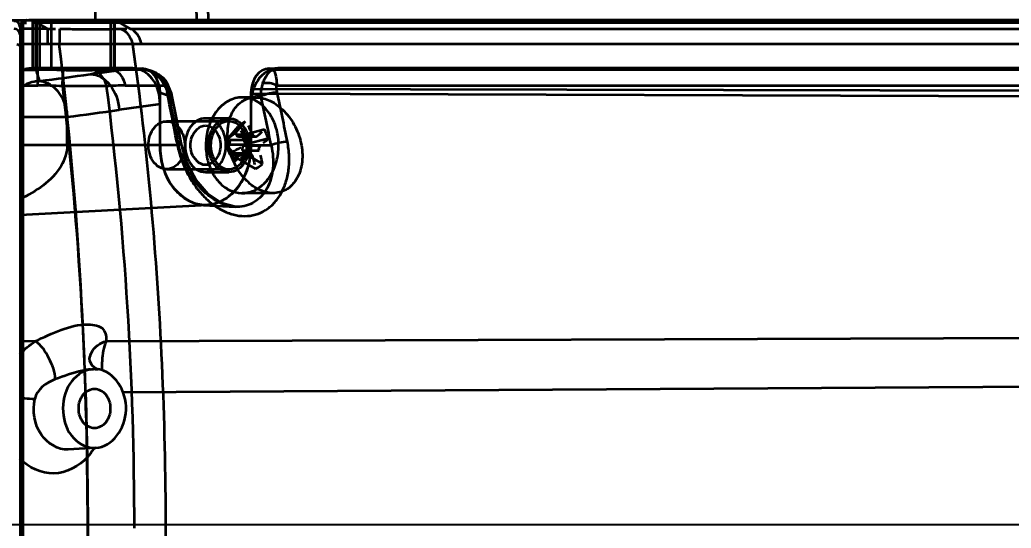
# Model space of a CAD drawing. Header units: millimetres. Extents: x 4086 to 8300, y 123 to 1549.
# Drawn here: x 7037.76 to 7056.4, y 666.02 to 675.58 of the extents above; entities that cross this region are included whole.
import ezdxf

# ---------------------------------------------------------------- set-up
doc = ezdxf.new("R2010")
doc.units = ezdxf.units.MM
doc.linetypes.add('PHANTOM', pattern=[0.8, 0.45, -0.05, 0.1, -0.05, 0.1, -0.05])
doc.layers.add('中心线', color=7, linetype='Continuous')
doc.layers.add('标注', color=7, linetype='Continuous', lineweight=25)
doc.layers.add('粗线', color=7, linetype='PHANTOM', lineweight=35)
doc.styles.get("Standard").update_dxf_attribs({"font": 'simsun.ttc'})
doc.dimstyles.new('直线标注', dxfattribs={"dimtxt": 7, "dimasz": 3, "dimexe": 1.25, "dimexo": 0.625, "dimtad": 1, "dimlfac": 4, "dimdsep": 46, "dimtxsty": 'Standard', "dimcen": 2.5, "dimadec": 0, "dimazin": 0, "dimtm": 1e-09, "dimtfac": 1, "dimtmove": 0, "dimatfit": 3, "dimfxl": 1, "dimarcsym": 0})

# ---------------------------------------------------------------- blocks, each defined once
blk = doc.blocks.new('*D2423')
at = {"layer": 'Defpoints', "color": 0}
for p in [(7014.893, 755.231), (7072.751, 755.231), (7072.751, 666.726)]:
    blk.add_point(p, dxfattribs=at)
at = {"layer": '标注', "color": 0, "lineweight": -2}
for p, q in [((7014.893, 755.856), (7014.893, 756.481)), ((7072.751, 667.351), (7072.751, 756.481)), ((7017.893, 755.231), (7069.751, 755.231))]:
    blk.add_line(p, q, dxfattribs=at)
at = {"layer": '标注', "color": 0}
for points in [[(7017.893, 755.731), (7017.893, 754.731), (7014.893, 755.231)], [(7069.751, 754.731), (7069.751, 755.731), (7072.751, 755.231)]]:
    blk.add_solid(points, dxfattribs=at)
at = {"layer": '标注', "color": 0, "insert": (7043.822, 759.356), "char_height": 7, "attachment_point": 5}
blk.add_mtext('254.5', dxfattribs=at)

msp = doc.modelspace()

# ---------------------------------------------------------------- linework, layer by layer
at = {"layer": '中心线'}
msp.add_line((6728.7296, 666.08595), (7100.33841, 666.08595), dxfattribs=at)
at = {"layer": '粗线', "linetype": 'Continuous'}
for p, q in [((7039.17995, 675.57135), (7039.17995, 691.66812)), ((7021.38053, 675.57205), (7038.10491, 675.572)), ((7037.7625, 675.44101), (7037.7625, 656.59523)), ((7037.77263, 675.48561), (7037.77263, 656.55063)), ((7037.81763, 656.50666), (7037.81763, 675.52958)), ((7037.99692, 675.52478), (7069.24139, 675.52478)), ((7037.99692, 675.52476), (7037.99766, 674.65956)), ((7038.58876, 675.56953), (7038.00464, 675.56979)), ((7038.08103, 675.56879), (7038.00469, 675.56876)), ((7038.27679, 675.40839), (7038.00469, 675.56876)), ((7038.05454, 675.57205), (7038.05454, 674.66819)), ((7038.07964, 674.65979), (7038.07964, 675.5248)), ((7039.50392, 675.56881), (7038.08103, 675.56879)), ((7038.10491, 675.5726), (7038.13476, 675.57254)), ((7038.13476, 675.57254), (7038.20824, 675.57241)), ((7038.13476, 674.66793), (7038.13476, 675.57195)), ((7038.20824, 675.57241), (7038.28153, 675.57229)), ((7038.28153, 675.57229), (7038.35346, 675.57221)), ((7038.35465, 674.66795), (7038.35465, 675.57176)), ((7039.55305, 675.56978), (7038.58876, 675.56953)), ((7039.47017, 675.5248), (7039.47017, 674.65977)), ((7039.4706, 674.66784), (7039.4706, 675.57191)), ((7039.47064, 675.57133), (7039.49439, 675.57134)), ((7039.53786, 675.57199), (7039.4946, 675.57195)), ((7069.22137, 675.57129), (7039.53786, 675.57129)), ((7039.53786, 674.66785), (7039.53786, 675.57129)), ((7039.53903, 675.52477), (7039.53903, 674.65956)), ((7039.55297, 675.56978), (7069.27073, 675.56979)), ((7039.5591, 675.5688), (7039.83126, 675.40839)), ((7069.27703, 675.56876), (7039.55917, 675.56875)), ((7038.27679, 675.40839), (7037.81763, 675.40839)), ((7038.27679, 675.40839), (7038.27679, 675.12038)), ((7039.83126, 675.40839), (7070.01402, 675.40839)), ((7038.27679, 675.12038), (7037.81763, 675.12039)), ((7070.22715, 675.12039), (7040.04439, 675.12039)), ((7038.05317, 674.66798), (7038.07702, 674.66796)), ((7038.05529, 674.66221), (7038.05317, 674.66798)), ((7038.05529, 674.66221), (7038.07702, 674.66796)), ((7038.13475, 674.66849), (7038.07724, 674.66855)), ((7038.35464, 674.66836), (7038.13523, 674.66848)), ((7039.88252, 674.66742), (7038.35464, 674.66836)), ((7039.08394, 674.55461), (7039.88252, 674.66742)), ((7042.60967, 674.66631), (7042.55596, 674.66263)), ((7042.61592, 674.66762), (7042.55662, 674.65838)), ((7069.22137, 674.66631), (7042.60967, 674.66631)), ((7037.80612, 674.6363), (7038.09469, 674.6363)), ((7038.07964, 674.65979), (7037.99766, 674.65956)), ((7038.05498, 674.6597), (7038.09469, 674.6363)), ((7038.09469, 674.34007), (7038.09469, 674.6363)), ((7039.48509, 674.6597), (7040.05441, 674.65956)), ((7039.5248, 674.6363), (7039.48579, 674.65929)), ((7040.12104, 674.6363), (7039.5248, 674.6363)), ((7040.05441, 674.65956), (7040.12104, 674.6363)), ((7040.24057, 674.60979), (7040.14011, 674.64486)), ((7042.44396, 674.65956), (7069.28866, 674.65975)), ((7042.51627, 674.6363), (7042.44396, 674.65956)), ((7069.39644, 674.6363), (7042.51627, 674.6363)), ((7037.77263, 674.34005), (7038.09469, 674.34006)), ((7039.73978, 674.34007), (7040.47789, 674.34007)), ((7040.60937, 674.18823), (7040.53086, 674.38637)), ((7042.58939, 674.34007), (7069.61143, 674.34007)), ((7040.56502, 674.14278), (7040.39411, 674.20245)), ((7040.39411, 673.21812), (7040.39411, 674.20245)), ((7042.19559, 674.11812), (7041.93983, 674.11812)), ((7042.10426, 674.20245), (7042.28973, 674.14278)), ((7042.10426, 674.20245), (7042.10426, 673.21812)), ((7065.55122, 674.1075), (7042.12754, 674.18595)), ((7042.15813, 674.2756), (7065.75494, 674.22705)), ((7040.39411, 673.99199), (7039.6237, 673.88279)), ((7040.39411, 673.21812), (7040.39411, 673.99199)), ((7042.10426, 673.99172), (7042.10426, 673.21812)), ((7037.7625, 673.75129), (7038.64822, 673.75129)), ((7038.64822, 673.21812), (7038.64822, 673.75129)), ((7040.51811, 673.66812), (7041.68783, 673.66812)), ((7041.24918, 673.72437), (7041.68783, 673.72437)), ((7041.68139, 673.35992), (7041.86488, 673.57063)), ((7041.9978, 673.66349), (7041.81431, 673.45277)), ((7041.93266, 673.61857), (7041.86488, 673.57063)), ((7041.9978, 673.66349), (7041.93266, 673.61857)), ((7041.68139, 673.35992), (7041.81431, 673.45277)), ((7041.81431, 673.45277), (7041.83092, 673.4116)), ((7042.13983, 673.4116), (7041.83092, 673.4116)), ((7042.18692, 673.37576), (7041.87624, 673.37576)), ((7041.9003, 673.38364), (7041.93158, 673.4055)), ((7041.9003, 673.38364), (7042.20921, 673.38364)), ((7041.93158, 673.4055), (7042.36027, 673.51738)), ((7041.93158, 673.4055), (7042.00216, 673.23062)), ((7040.39411, 673.21812), (7037.7625, 673.21812)), ((7040.74374, 673.21812), (7040.39411, 673.21812)), ((7041.64546, 673.20562), (7041.67675, 673.22748)), ((7041.75383, 673.09374), (7041.64546, 673.20562)), ((7041.71603, 673.03074), (7041.64546, 673.20562)), ((7041.98566, 673.22748), (7041.67675, 673.22748)), ((7041.698, 673.31875), (7041.68139, 673.35992)), ((7041.698, 673.31875), (7042.00692, 673.31875)), ((7042.00216, 673.23062), (7041.97087, 673.20876)), ((7042.27978, 673.20876), (7041.97087, 673.20876)), ((7042.43085, 673.3425), (7042.00216, 673.23062)), ((7042.10426, 673.21812), (7042.48367, 673.21812)), ((7041.74732, 673.0526), (7041.71603, 673.03074)), ((7041.71603, 673.03074), (7041.82441, 672.91886)), ((7041.74732, 673.0526), (7042.05624, 673.0526)), ((7041.75383, 673.09374), (7041.7899, 673.0055)), ((7042.08207, 673.06048), (7041.77138, 673.06048)), ((7041.7899, 673.0055), (7041.82441, 672.91886)), ((7042.12561, 673.02464), (7041.8167, 673.02464)), ((7041.83331, 672.98347), (7041.8167, 673.02464)), ((7041.96623, 673.07632), (7041.83331, 672.98347)), ((7041.94961, 673.11749), (7042.25853, 673.11749)), ((7041.94961, 673.11749), (7041.96623, 673.07632)), ((7041.96623, 673.07632), (7042.3198, 672.86561)), ((7042.18688, 672.77276), (7041.83331, 672.98347)), ((7040.51811, 672.76812), (7041.68783, 672.76812)), ((7041.24918, 672.71187), (7041.68783, 672.71187)), ((7042.51944, 672.31812), (7041.93983, 672.31812)), ((7041.28411, 672.09406), (7037.7625, 671.90466)), ((7041.21426, 672.09406), (7041.81113, 672.06196)), ((7038.04655, 669.53178), (7037.7625, 669.53086)), ((7039.38008, 669.53684), (7059.41378, 669.60616)), ((7039.07031, 669.20154), (7039.07052, 669.2032)), ((7039.07499, 669.16206), (7039.07031, 669.20154)), ((7039.20249, 669.00841), (7039.22949, 669.00518)), ((7059.13593, 668.69092), (7039.69083, 668.56673)), ((7039.18927, 667.527), (7038.66847, 667.49663))]:
    msp.add_line(p, q, dxfattribs=at)
for points in [[(7038.00415, 675.56974), (7037.93008, 675.56708), (7037.86802, 675.55877), (7037.82274, 675.54608), (7037.78954, 675.52536), (7037.77263, 675.48551)], [(7038.00469, 675.56876), (7038.00287, 675.56636), (7038.00005, 675.55013), (7037.99692, 675.52476)], [(7039.53903, 675.52478), (7039.53928, 675.54998), (7039.54704, 675.56652), (7039.55917, 675.56875)], [(7037.81763, 675.40839), (7037.79513, 675.4025), (7037.77866, 675.38641), (7037.77263, 675.36442)], [(7037.81763, 675.12039), (7037.79513, 675.11835), (7037.77866, 675.1128), (7037.77263, 675.10522)], [(7037.80612, 674.6363), (7037.78778, 674.6266), (7037.77645, 674.6122), (7037.77263, 674.59256)], [(7040.53083, 674.38636), (7040.49703, 674.43415), (7040.45856, 674.47662), (7040.4169, 674.51353), (7040.37296, 674.54517), (7040.32755, 674.57185), (7040.28153, 674.59381), (7040.23681, 674.611)], [(7040.78914, 673.2581), (7040.70197, 673.72448), (7040.60937, 674.1882)], [(7041.9003, 673.38364), (7041.87515, 673.37577), (7041.85036, 673.38498), (7041.83092, 673.4116)], [(7042.20921, 673.38364), (7042.18514, 673.3758), (7042.15978, 673.38603), (7042.13983, 673.4116)], [(7042.39864, 673.43074), (7042.38653, 673.45982), (7042.37374, 673.4887), (7042.36027, 673.51738)], [(7042.43085, 673.3425), (7042.42081, 673.37207), (7042.41007, 673.40149), (7042.39864, 673.43074)], [(7041.81197, 672.06191), (7041.55274, 672.1298), (7041.29966, 672.30003), (7041.07244, 672.56178), (7040.89375, 672.897), (7040.78911, 673.25816)], [(7041.698, 673.31875), (7041.70398, 673.28567), (7041.69699, 673.25306), (7041.67675, 673.22748)], [(7041.94961, 673.11749), (7041.94364, 673.15057), (7041.95063, 673.18318), (7041.97087, 673.20876)], [(7042.00692, 673.31875), (7042.01471, 673.28468), (7042.00694, 673.2513), (7041.98566, 673.22748)], [(7042.25853, 673.11749), (7042.25441, 673.15156), (7042.26218, 673.18494), (7042.27978, 673.20876)], [(7041.74732, 673.0526), (7041.77246, 673.06047), (7041.79725, 673.05127), (7041.8167, 673.02464)], [(7042.05624, 673.0526), (7042.08398, 673.06044), (7042.10934, 673.05021), (7042.12561, 673.02464)], [(7042.18688, 672.77276), (7042.21042, 672.78738), (7042.23343, 672.80235), (7042.25588, 672.81767)], [(7042.25588, 672.81767), (7042.27776, 672.83332), (7042.29907, 672.84931), (7042.3198, 672.86561)], [(7039.21035, 669.00747), (7039.17384, 669.02465), (7039.11337, 669.0816), (7039.07499, 669.16206)]]:
    msp.add_lwpolyline(points, dxfattribs=at)
for centre, radius, start, end in [((6670.17995, 666.01812), 371.25, 1.4743765, 3.9262217), ((6670.03379, 666.01537), 371.17512, 1.4754052, 2.726668), ((7037.65, 675.44101), 0.1125, 0, 90), ((7039.52414, 658.55158), 17.01724, 89.882361, 90.066061), ((7038.27656, 664.23917), 10.88121, 88.827462, 89.998769), ((7040.04431, 668.8921), 6.22829, 89.999273, 91.549902), ((7038.12528, 663.96565), 10.67069, 87.575055, 90.164239), ((7028.48823, 748.58441), 74.78422, 277.4030014, 278.1452985), ((7039.50063, 668.43238), 6.20396, 89.776831, 93.180975), ((7038.09361, 664.24567), 10.0944, 87.361745, 89.993867), ((7038.11122, 674.04994), 0.37383, 83.923472, 88.042462), ((7038.97577, 599.03748), 75.29309, 89.6849585, 90.3177191), ((6974.53549, 666.08918), 65.3755, 359.9377237, 7.2410587), ((7039.73953, 668.61843), 5.72164, 89.99742, 93.504424), ((7002.7869, 666.43233), 38.5347, 10.237, 11.649514), ((7003.13664, 666.42895), 38.21501, 10.233321, 11.645354), ((7007.59203, 666.38251), 35.55492, 11.084406, 12.606934), ((7007.58403, 666.38589), 35.87469, 11.080748, 12.602804), ((7029.13056, 748.03432), 74.89029, 277.3013532, 278.0544141)]:
    msp.add_arc(centre, radius, start, end, dxfattribs=at)
for centre, major_axis, start_param, end_param in [((7040.05187, 674.19903), (0.00567, 0.46051), -1.5542254, 0.00915027), ((7042.4465, 674.19903), (-0.00567, 0.46051), -0.00915027, 1.5542254)]:
    msp.add_ellipse(centre, major_axis=major_axis, ratio=0.7430698, start_param=start_param, end_param=end_param, dxfattribs=at)
for points, knots in [([(7037.75664, 675.47044), (7037.75848, 675.46567), (7037.76139, 675.456), (7037.7625, 675.44594), (7037.7625, 675.44101)], [0, 0, 0, 0, 0.50929094, 1, 1, 1, 1]), ([(7038.35464, 675.57218), (7038.45532, 675.57202), (7038.82732, 675.57144), (7039.19932, 675.57124), (7039.47064, 675.57133)], [0, 0, 0, 0, 0.27065082, 1, 1, 1, 1]), ([(7038.50743, 675.4067), (7038.50676, 675.39435), (7038.50342, 675.29816), (7038.50114, 675.20196), (7038.49924, 675.11811)], [0, 0, 0, 0, 0.12849681, 1, 1, 1, 1]), ([(7038.50743, 675.4067), (7038.61064, 675.4049), (7038.993, 675.40001), (7039.37549, 675.40034), (7039.65459, 675.4067)], [0, 0, 0, 0, 0.26993886, 1, 1, 1, 1]), ([(7039.65459, 675.4067), (7039.70806, 675.3896), (7039.81041, 675.30315), (7039.85916, 675.18487), (7039.87584, 675.11811)], [0, 0, 0, 0, 0.4492467, 1, 1, 1, 1]), ([(7040.04439, 675.12039), (7040.029, 675.18653), (7039.98312, 675.30392), (7039.88362, 675.39086), (7039.83126, 675.40839)], [0, 0, 0, 0, 0.55151219, 1, 1, 1, 1]), ([(7037.7625, 675.08246), (7037.7625, 675.09059), (7037.73791, 675.1054), (7037.71837, 675.11103), (7037.70412, 675.11422)], [0, 0, 0, 0, 0.35755093, 1, 1, 1, 1]), ([(7039.87589, 675.1181), (7039.73773, 675.11896), (7039.44378, 675.12073), (7038.98491, 675.12059), (7038.66419, 675.11888), (7038.49929, 675.11811)], [0, 0, 0, 0, 0.30107512, 0.64062351, 1, 1, 1, 1]), ([(7038.49929, 656.91813), (7038.86478, 659.93478), (7039.20313, 666.01827), (7038.86474, 672.10176), (7038.49929, 675.11811)], [0, 0, 0, 0, 0.50002461, 1, 1, 1, 1]), ([(7039.87588, 675.11811), (7040.01463, 674.13091), (7040.24434, 672.12779), (7040.45035, 669.09129), (7040.49619, 667.04534), (7040.49618, 666.01812)], [0, 0, 0, 0, 0.32765358, 0.66238117, 1, 1, 1, 1]), ([(7040.39411, 673.99199), (7040.39411, 674.15878), (7040.31908, 674.47764), (7040.02009, 674.66783), (7039.88243, 674.66785)], [0, 0, 0, 0, 0.54783485, 1, 1, 1, 1]), ([(7039.48579, 674.65929), (7039.34006, 674.66024), (7039.03724, 674.66119), (7038.56852, 674.66105), (7038.24554, 674.66032), (7038.07964, 674.65979)], [0, 0, 0, 0, 0.3109199, 0.64606662, 1, 1, 1, 1]), ([(7038.55825, 674.32937), (7038.56053, 674.37501), (7038.56643, 674.47413), (7038.57031, 674.57354), (7038.57676, 674.62679)], [0, 0, 0, 0, 0.46002603, 1, 1, 1, 1]), ([(7039.15637, 674.62679), (7039.09834, 674.62356), (7038.97458, 674.61981), (7038.7813, 674.62004), (7038.64619, 674.62385), (7038.57676, 674.62679)], [0, 0, 0, 0, 0.3007669, 0.64043978, 1, 1, 1, 1]), ([(7039.08394, 674.55461), (7039.22189, 674.55391), (7039.51787, 674.36173), (7039.61268, 674.05107), (7039.6237, 673.88283)], [0, 0, 0, 0, 0.45002207, 1, 1, 1, 1]), ([(7039.38979, 674.32937), (7039.37758, 674.37702), (7039.33292, 674.49754), (7039.23311, 674.60371), (7039.15637, 674.62679)], [0, 0, 0, 0, 0.38033656, 1, 1, 1, 1]), ([(7039.5248, 674.6363), (7039.57823, 674.61841), (7039.67947, 674.52859), (7039.72493, 674.408), (7039.73978, 674.34007)], [0, 0, 0, 0, 0.44761823, 1, 1, 1, 1]), ([(7040.47789, 674.34007), (7040.4572, 674.38848), (7040.4001, 674.48092), (7040.27518, 674.58489), (7040.17331, 674.62536), (7040.12104, 674.6363)], [0, 0, 0, 0, 0.3290766, 0.66617877, 1, 1, 1, 1]), ([(7040.12104, 674.6363), (7040.1761, 674.63053), (7040.28382, 674.60239), (7040.41999, 674.51232), (7040.48361, 674.42564), (7040.50614, 674.37973)], [0, 0, 0, 0, 0.34537992, 0.68097557, 1, 1, 1, 1]), ([(7042.32423, 674.37973), (7042.33974, 674.42254), (7042.38399, 674.51795), (7042.45561, 674.61931), (7042.51627, 674.6363)], [0, 0, 0, 0, 0.4195622, 1, 1, 1, 1]), ([(7042.51627, 674.6363), (7042.5607, 674.59905), (7042.57943, 674.48345), (7042.58894, 674.38486), (7042.58939, 674.34007)], [0, 0, 0, 0, 0.56415616, 1, 1, 1, 1]), ([(7038.15079, 674.42167), (7038.21298, 674.41506), (7038.49601, 674.30891), (7038.63483, 673.97999), (7038.64822, 673.75129)], [0, 0, 0, 0, 0.21444397, 1, 1, 1, 1]), ([(7038.55849, 674.32938), (7038.71588, 672.98295), (7038.95574, 670.21584), (7039.07436, 666.01812), (7038.95574, 661.8204), (7038.71588, 659.05329), (7038.55849, 657.70686)], [0, 0, 0, 0, 0.24408927, 0.50000002, 0.75591078, 1, 1, 1, 1]), ([(7040.47789, 674.34007), (7040.48937, 674.34828), (7040.50095, 674.36273), (7040.53403, 674.37568), (7040.52372, 674.39331), (7040.51283, 674.38266), (7040.50614, 674.37973)], [0, 0, 0, 0, 0.45016785, 0.71148296, 0.76712132, 1, 1, 1, 1]), ([(7042.58939, 674.34007), (7042.54681, 674.36181), (7042.46058, 674.38966), (7042.36998, 674.38785), (7042.32423, 674.37973)], [0, 0, 0, 0, 0.50678651, 1, 1, 1, 1]), ([(7040.52782, 674.21343), (7040.5555, 674.21305), (7040.6438, 674.20837), (7040.58424, 674.15299), (7040.56502, 674.14278)], [0, 0, 0, 0, 0.55974247, 1, 1, 1, 1]), ([(7042.54401, 673.64018), (7042.50439, 673.73834), (7042.39914, 673.91591), (7042.1586, 674.09678), (7041.87112, 674.13925), (7041.69472, 674.06589), (7041.61904, 674.01302)], [0, 0, 0, 0, 0.27594402, 0.52579847, 0.75933673, 1, 1, 1, 1]), ([(7041.68435, 673.21812), (7041.66332, 673.33508), (7041.65391, 673.56067), (7041.74457, 673.86505), (7041.94091, 674.07558), (7042.21033, 674.14139), (7042.49037, 674.06136), (7042.74689, 673.86449), (7042.95025, 673.57414), (7043.03052, 673.3402), (7043.05247, 673.21812)], [0, 0, 0, 0, 0.14230371, 0.26573484, 0.37123539, 0.4711206, 0.58107721, 0.70871582, 0.85145827, 1, 1, 1, 1]), ([(7042.28973, 674.14278), (7042.30028, 674.14794), (7042.35388, 674.17056), (7042.41015, 674.1865), (7042.45554, 674.19609)], [0, 0, 0, 0, 0.20202137, 1, 1, 1, 1]), ([(7042.45554, 674.19609), (7042.4685, 674.19882), (7042.51436, 674.20738), (7042.56094, 674.21297), (7042.59436, 674.21343)], [0, 0, 0, 0, 0.28383176, 1, 1, 1, 1]), ([(7041.61904, 674.01302), (7041.54268, 673.95969), (7041.40688, 673.81311), (7041.28391, 673.53393), (7041.25577, 673.32477), (7041.25577, 673.21812)], [0, 0, 0, 0, 0.30938358, 0.64573476, 1, 1, 1, 1]), ([(7040.21602, 673.00709), (7040.19113, 673.06877), (7040.16508, 673.20223), (7040.19248, 673.39699), (7040.27924, 673.56039), (7040.41616, 673.66447), (7040.58344, 673.67673), (7040.73365, 673.58813), (7040.79702, 673.4866), (7040.8202, 673.42915)], [0, 0, 0, 0, 0.16098975, 0.32118603, 0.46770807, 0.59835383, 0.71991617, 0.85003838, 1, 1, 1, 1]), ([(7041.63397, 673.21812), (7041.63397, 673.29349), (7041.60969, 673.43803), (7041.50532, 673.61802), (7041.34574, 673.72706), (7041.15703, 673.72878), (7040.99413, 673.6201), (7040.88868, 673.43848), (7040.8644, 673.293), (7040.8644, 673.21812)], [0, 0, 0, 0, 0.16215545, 0.30795331, 0.43707075, 0.55944476, 0.68990545, 0.83888663, 1, 1, 1, 1]), ([(7040.96701, 673.21812), (7040.96701, 673.26602), (7040.98443, 673.42651), (7041.13349, 673.58937), (7041.24918, 673.58936)], [0, 0, 0, 0, 0.29278721, 1, 1, 1, 1]), ([(7041.24918, 673.58936), (7041.36488, 673.58935), (7041.51394, 673.42651), (7041.53136, 673.26602), (7041.53136, 673.21812)], [0, 0, 0, 0, 0.70721423, 1, 1, 1, 1]), ([(7041.30304, 673.21812), (7041.30304, 673.29321), (7041.3273, 673.43818), (7041.43192, 673.61854), (7041.59179, 673.72696), (7041.77872, 673.72876), (7041.94079, 673.62214), (7042.04771, 673.44094), (7042.07261, 673.29438), (7042.07261, 673.21812)], [0, 0, 0, 0, 0.16154578, 0.30894028, 0.4376315, 0.55867596, 0.6877939, 0.83593254, 1, 1, 1, 1]), ([(7041.98992, 673.42915), (7041.96698, 673.48598), (7041.90457, 673.58631), (7041.757, 673.67538), (7041.5899, 673.66627), (7041.451, 673.56324), (7041.36293, 673.39947), (7041.33462, 673.20382), (7041.36058, 673.06943), (7041.38574, 673.00709)], [0, 0, 0, 0, 0.14834567, 0.27673836, 0.39783605, 0.52990293, 0.67687633, 0.83729485, 1, 1, 1, 1]), ([(7042.62389, 673.21812), (7042.62389, 673.26684), (7042.61791, 673.36383), (7042.59121, 673.50564), (7042.56163, 673.59651), (7042.54401, 673.64018)], [0, 0, 0, 0, 0.33842653, 0.67293762, 1, 1, 1, 1]), ([(7040.8202, 673.42915), (7040.8452, 673.3672), (7040.8711, 673.23392), (7040.84368, 673.0393), (7040.75694, 672.87547), (7040.61888, 672.77105), (7040.45115, 672.76006), (7040.30205, 672.8489), (7040.23909, 672.94994), (7040.21602, 673.00709)], [0, 0, 0, 0, 0.16170756, 0.32059731, 0.46759008, 0.59993976, 0.72127832, 0.85080901, 1, 1, 1, 1]), ([(7041.38574, 673.00709), (7041.40876, 672.95006), (7041.47158, 672.84916), (7041.62045, 672.76016), (7041.78738, 672.77084), (7041.92526, 672.87396), (7042.0129, 673.03723), (7042.04099, 673.2328), (7042.01502, 673.36696), (7041.98992, 673.42915)], [0, 0, 0, 0, 0.14886433, 0.27833416, 0.39983903, 0.53014209, 0.67736405, 0.83767957, 1, 1, 1, 1]), ([(7038.64811, 673.21812), (7038.64811, 673.08297), (7038.4872, 672.61842), (7038.05969, 672.35013), (7037.76243, 672.20671)], [0, 0, 0, 0, 0.29052596, 1, 1, 1, 1]), ([(7040.39411, 673.21812), (7040.39411, 672.93375), (7040.52525, 672.38801), (7041.05092, 672.08147), (7041.28411, 672.09408)], [0, 0, 0, 0, 0.54908545, 1, 1, 1, 1]), ([(7042.10426, 673.21812), (7042.10426, 673.08813), (7042.07099, 672.83377), (7041.92561, 672.49404), (7041.69929, 672.23464), (7041.41089, 672.08876), (7041.09475, 672.08699), (7040.80436, 672.23022), (7040.57511, 672.48958), (7040.42778, 672.83133), (7040.39411, 673.08751), (7040.39411, 673.21812)], [0, 0, 0, 0, 0.12543814, 0.24410187, 0.35180355, 0.45118674, 0.5465897, 0.64581075, 0.75415513, 0.87396405, 1, 1, 1, 1]), ([(7040.70816, 673.28073), (7040.70684, 673.27579), (7040.75448, 673.28048), (7040.7943, 673.26748), (7040.78233, 673.23929), (7040.76392, 673.22803), (7040.7503, 673.22301), (7040.74374, 673.21812)], [0, 0, 0, 0, 0.35403329, 0.56010405, 0.70914438, 0.83867608, 1, 1, 1, 1]), ([(7040.70816, 673.28073), (7040.72463, 673.19024), (7040.76947, 673.01133), (7040.87111, 672.75415), (7040.98288, 672.55368), (7041.08746, 672.40581), (7041.17199, 672.30352), (7041.26237, 672.21022), (7041.35775, 672.12709), (7041.45742, 672.05488), (7041.59232, 671.97585), (7041.76742, 671.90667), (7041.98285, 671.87721), (7042.19127, 671.90524), (7042.38209, 671.98973), (7042.54576, 672.12559), (7042.67589, 672.3054), (7042.76772, 672.51997), (7042.80992, 672.71853), (7042.82347, 672.88579), (7042.82314, 673.06117), (7042.80702, 673.19323), (7042.78992, 673.28073)], [0, 0, 0, 0, 0.07119086, 0.14249872, 0.2136428, 0.24839333, 0.28271139, 0.31633667, 0.34891643, 0.38061073, 0.41153738, 0.46989723, 0.5251878, 0.57817915, 0.63072569, 0.68473926, 0.74105421, 0.8010959, 0.8642644, 0.89739138, 0.93097905, 1, 1, 1, 1]), ([(7042.48367, 673.21812), (7042.50053, 673.14593), (7042.52364, 673.00145), (7042.52325, 672.78773), (7042.48706, 672.58748), (7042.41581, 672.40904), (7042.31123, 672.2594), (7042.1772, 672.14634), (7042.01918, 672.07619), (7041.84533, 672.05309), (7041.66447, 672.07771), (7041.48422, 672.14773), (7041.31163, 672.25899), (7041.15251, 672.40619), (7041.01196, 672.58274), (7040.89439, 672.78114), (7040.80259, 672.99438), (7040.76007, 673.14297), (7040.74374, 673.21812)], [0, 0, 0, 0, 0.06887244, 0.13504852, 0.19746912, 0.25659237, 0.31197584, 0.36520759, 0.41729144, 0.47022915, 0.52586811, 0.58488299, 0.64826965, 0.71530555, 0.78515053, 0.85696095, 0.92869075, 1, 1, 1, 1]), ([(7040.8644, 673.21812), (7040.8644, 673.14303), (7040.88866, 672.99806), (7040.99328, 672.8177), (7041.15315, 672.70928), (7041.34008, 672.70748), (7041.50215, 672.81411), (7041.60907, 672.9953), (7041.63397, 673.14186), (7041.63397, 673.21812)], [0, 0, 0, 0, 0.16154578, 0.30894028, 0.4376315, 0.55867596, 0.6877939, 0.83593254, 1, 1, 1, 1]), ([(7041.24918, 672.84688), (7041.13349, 672.84689), (7040.98443, 673.00973), (7040.96701, 673.17022), (7040.96701, 673.21812)], [0, 0, 0, 0, 0.70721423, 1, 1, 1, 1]), ([(7041.53136, 673.21812), (7041.53136, 673.17022), (7041.51394, 673.00973), (7041.36488, 672.84687), (7041.24918, 672.84688)], [0, 0, 0, 0, 0.29278721, 1, 1, 1, 1]), ([(7041.25577, 673.21812), (7041.25577, 673.16939), (7041.26175, 673.07239), (7041.28845, 672.93058), (7041.31803, 672.83972), (7041.33565, 672.79607)], [0, 0, 0, 0, 0.33852175, 0.67300405, 1, 1, 1, 1]), ([(7041.28411, 672.09408), (7041.50927, 672.10625), (7041.98189, 672.42876), (7042.10426, 672.94656), (7042.10426, 673.21812)], [0, 0, 0, 0, 0.45365358, 1, 1, 1, 1]), ([(7042.07261, 673.21812), (7042.07261, 673.14303), (7042.04836, 672.99806), (7041.94374, 672.8177), (7041.78387, 672.70928), (7041.59693, 672.70748), (7041.43487, 672.81411), (7041.32795, 672.9953), (7041.30304, 673.14186), (7041.30304, 673.21812)], [0, 0, 0, 0, 0.16154578, 0.30894028, 0.4376315, 0.55867596, 0.6877939, 0.83593254, 1, 1, 1, 1]), ([(7043.05247, 673.21812), (7043.07341, 673.10168), (7043.08083, 672.87569), (7042.98163, 672.57227), (7042.78003, 672.36313), (7042.5081, 672.29418), (7042.22724, 672.37429), (7041.97747, 672.57392), (7041.78301, 672.86457), (7041.70623, 673.09641), (7041.68435, 673.21812)], [0, 0, 0, 0, 0.14190088, 0.26580427, 0.3734909, 0.47550164, 0.58582963, 0.71142348, 0.85167866, 1, 1, 1, 1]), ([(7042.26062, 672.42322), (7042.3392, 672.47812), (7042.47679, 672.62845), (7042.59704, 672.90878), (7042.62389, 673.11507), (7042.62389, 673.21812)], [0, 0, 0, 0, 0.31844907, 0.65767383, 1, 1, 1, 1]), ([(7042.78992, 673.28073), (7042.73684, 673.28008), (7042.6329, 673.26473), (7042.53098, 673.23841), (7042.48367, 673.21812)], [0, 0, 0, 0, 0.50765055, 1, 1, 1, 1]), ([(7041.33565, 672.79607), (7041.36641, 672.71985), (7041.44343, 672.57977), (7041.60839, 672.41512), (7041.81239, 672.31819), (7042.04626, 672.31078), (7042.1934, 672.37627), (7042.26062, 672.42322)], [0, 0, 0, 0, 0.21363062, 0.40990555, 0.59671399, 0.78690187, 1, 1, 1, 1]), ([(7038.04655, 669.53178), (7038.20413, 669.6128), (7038.52829, 669.75267), (7038.94923, 669.88082), (7039.35251, 669.81335), (7039.38914, 669.60851), (7039.38032, 669.53617)], [0, 0, 0, 0, 0.33773923, 0.66469131, 0.86109678, 1, 1, 1, 1]), ([(7038.42177, 668.81677), (7038.42986, 668.95568), (7038.30731, 669.21324), (7038.16504, 669.46708), (7038.04655, 669.53178)], [0, 0, 0, 0, 0.50754571, 1, 1, 1, 1]), ([(7039.07052, 669.2032), (7039.07587, 669.24569), (7039.12269, 669.39914), (7039.26964, 669.50689), (7039.38031, 669.53617)], [0, 0, 0, 0, 0.27228828, 1, 1, 1, 1]), ([(7039.08573, 669.00397), (7038.93035, 668.97898), (7038.62669, 668.74024), (7038.52053, 668.20558), (7038.69566, 667.68775), (7039.03732, 667.51805), (7039.18926, 667.52701)], [0, 0, 0, 0, 0.23522174, 0.50691958, 0.77249352, 1, 1, 1, 1]), ([(7039.08573, 669.00397), (7039.10163, 669.00654), (7039.13328, 669.01172), (7039.16572, 669.01209), (7039.18154, 669.00981)], [0, 0, 0, 0, 0.50209136, 1, 1, 1, 1]), ([(7039.18154, 669.00981), (7039.18496, 669.00931), (7039.19181, 669.00809), (7039.19856, 669.00637), (7039.20192, 669.00538)], [0, 0, 0, 0, 0.49726836, 1, 1, 1, 1]), ([(7039.18926, 667.52701), (7039.4929, 667.5449), (7039.99647, 668.24308), (7039.53497, 668.96125), (7039.22949, 669.00518)], [0, 0, 0, 0, 0.49635819, 1, 1, 1, 1]), ([(7038.86442, 668.26812), (7038.86442, 668.36031), (7038.91197, 668.53993), (7039.08271, 668.63937), (7039.16157, 668.63936)], [0, 0, 0, 0, 0.53896723, 1, 1, 1, 1]), ([(7039.16157, 668.63936), (7039.24043, 668.63936), (7039.41118, 668.53994), (7039.45873, 668.36031), (7039.45873, 668.26812)], [0, 0, 0, 0, 0.461014, 1, 1, 1, 1]), ([(7037.76305, 668.47808), (7037.79041, 668.47352), (7037.88173, 668.45968), (7037.97392, 668.44955), (7038.03858, 668.4487)], [0, 0, 0, 0, 0.30009493, 1, 1, 1, 1]), ([(7038.66847, 667.49668), (7038.47632, 667.48554), (7038.04847, 667.75886), (7037.99549, 668.22481), (7038.03858, 668.4487)], [0, 0, 0, 0, 0.45774294, 1, 1, 1, 1]), ([(7039.16157, 667.89688), (7039.08272, 667.89689), (7038.91197, 667.9963), (7038.86442, 668.17593), (7038.86442, 668.26812)], [0, 0, 0, 0, 0.461014, 1, 1, 1, 1]), ([(7039.45873, 668.26812), (7039.45873, 668.17593), (7039.41118, 667.99631), (7039.24043, 667.89688), (7039.16157, 667.89688)], [0, 0, 0, 0, 0.53896723, 1, 1, 1, 1]), ([(7039.02855, 667.35406), (7038.87192, 667.18038), (7038.40282, 666.92379), (7037.92078, 667.15734), (7037.75855, 667.32368)], [0, 0, 0, 0, 0.50163315, 1, 1, 1, 1]), ([(7040.49618, 666.01812), (7040.49618, 664.99091), (7040.45042, 662.94495), (7040.24445, 659.90846), (7040.01481, 657.90532), (7039.87607, 656.91813)], [0, 0, 0, 0, 0.33761851, 0.67234572, 1, 1, 1, 1])]:
    msp.add_open_spline(points, degree=3, knots=knots, dxfattribs=at)
for points in [[(7037.77263, 675.48561), (7037.77263, 675.50658), (7037.79666, 675.52958), (7037.81763, 675.52958)], [(7037.77263, 675.48561), (7037.77264, 675.52479), (7037.846, 675.51951), (7037.88519, 675.51953)], [(7037.81763, 675.52958), (7037.82793, 675.59245), (7037.94099, 675.56901), (7038.00469, 675.56876)], [(7038.08103, 675.56879), (7038.07936, 675.58337), (7038.07965, 675.53945), (7038.07964, 675.52478)], [(7039.47017, 675.52478), (7039.47015, 675.5434), (7039.48689, 675.57477), (7039.50452, 675.56881)], [(7037.7625, 675.29846), (7037.7625, 675.35089), (7037.70243, 675.40839), (7037.65, 675.40839)], [(7038.27679, 675.40839), (7038.328, 675.40853), (7038.37922, 675.40867), (7038.43043, 675.40778)], [(7039.6546, 675.4067), (7039.69384, 675.40759), (7039.73309, 675.40849), (7039.77234, 675.40835)], [(7038.05454, 674.66819), (7037.95451, 674.66819), (7037.85208, 674.64496), (7037.76194, 674.60159)], [(7039.08394, 674.55461), (7039.22701, 674.59365), (7039.3711, 674.62884), (7039.51418, 674.66785)], [(7038.05508, 674.66278), (7037.95378, 674.66244), (7037.85005, 674.63833), (7037.75916, 674.59359)], [(7037.99766, 674.65956), (7037.9506, 674.65956), (7037.90127, 674.66446), (7037.8569, 674.6488)], [(7038.05523, 674.66221), (7038.07643, 674.58218), (7038.09907, 674.5025), (7038.12399, 674.42355)], [(7042.55598, 674.66239), (7042.40861, 674.64087), (7042.274, 674.52003), (7042.20212, 674.38958)], [(7038.12399, 674.42355), (7037.99609, 674.41813), (7037.86514, 674.37302), (7037.76071, 674.29897)], [(7040.47789, 674.34007), (7040.5016, 674.30138), (7040.51866, 674.25787), (7040.52782, 674.21343)], [(7040.56502, 674.14278), (7040.56131, 674.22408), (7040.5416, 674.30647), (7040.50614, 674.37973)], [(7042.20212, 674.38958), (7042.13621, 674.26997), (7042.10426, 674.12829), (7042.10426, 673.99172)], [(7042.32423, 674.37973), (7042.29637, 674.30494), (7042.28578, 674.2225), (7042.28973, 674.14278)], [(7042.59436, 674.21343), (7042.58514, 674.25466), (7042.58208, 674.29846), (7042.58939, 674.34007)], [(7042.13983, 673.4116), (7042.11174, 673.46917), (7042.08339, 673.52693), (7042.04875, 673.58081)], [(7042.00692, 673.31875), (7041.97892, 673.3761), (7041.95071, 673.43367), (7041.91619, 673.48735)], [(7042.20921, 673.38364), (7042.24558, 673.41222), (7042.28261, 673.44043), (7042.31499, 673.47346)], [(7041.75383, 673.09374), (7041.80711, 673.12204), (7041.8606, 673.1502), (7041.91168, 673.18231)], [(7042.43085, 673.3425), (7042.40042, 673.31147), (7042.36932, 673.28081), (7042.33515, 673.25395)], [(7042.05624, 673.0526), (7042.00655, 673.02137), (7041.95666, 672.99029), (7041.90483, 672.96276)], [(7042.12561, 673.02464), (7042.14336, 672.969), (7042.16164, 672.91307), (7042.17109, 672.85543)], [(7042.3198, 672.86561), (7042.31059, 672.92174), (7042.30085, 672.97818), (7042.28356, 673.03237)], [(7037.75826, 669.28569), (7037.84198, 669.38032), (7037.93967, 669.4644), (7038.04655, 669.53178)], [(7039.3803, 669.53616), (7039.35237, 669.4789), (7039.33661, 669.41579), (7039.32546, 669.35307)], [(7039.32546, 669.35307), (7039.30352, 669.22961), (7039.299, 669.10312), (7039.30033, 668.97774)], [(7038.9325, 668.97665), (7038.7585, 668.93734), (7038.58868, 668.87973), (7038.42177, 668.81677)], [(7039.08573, 669.00397), (7039.03421, 668.99787), (7038.98311, 668.98809), (7038.9325, 668.97665)], [(7038.42177, 668.81677), (7038.25606, 668.75426), (7038.07207, 668.62262), (7038.03859, 668.4487)], [(7039.14734, 667.51145), (7039.11226, 667.45587), (7039.07257, 667.40287), (7039.02855, 667.35406)]]:
    msp.add_open_spline(points, degree=3, dxfattribs=at)

# ---------------------------------------------------------------- dimensions: what is measured, and where the dimension line sits
at = {"layer": '标注'}
dim = msp.add_linear_dim(base=(7072.75086, 755.23121), p1=(7014.89315, 755.23121), p2=(7072.75086, 666.72563), text='254.5', dimstyle='直线标注', dxfattribs=at)
dim.commit()
dim.dimension.update_dxf_attribs({"geometry": '*D2423', "text_midpoint": (7043.82201, 759.35621)})

doc.saveas('drawing.dxf')
